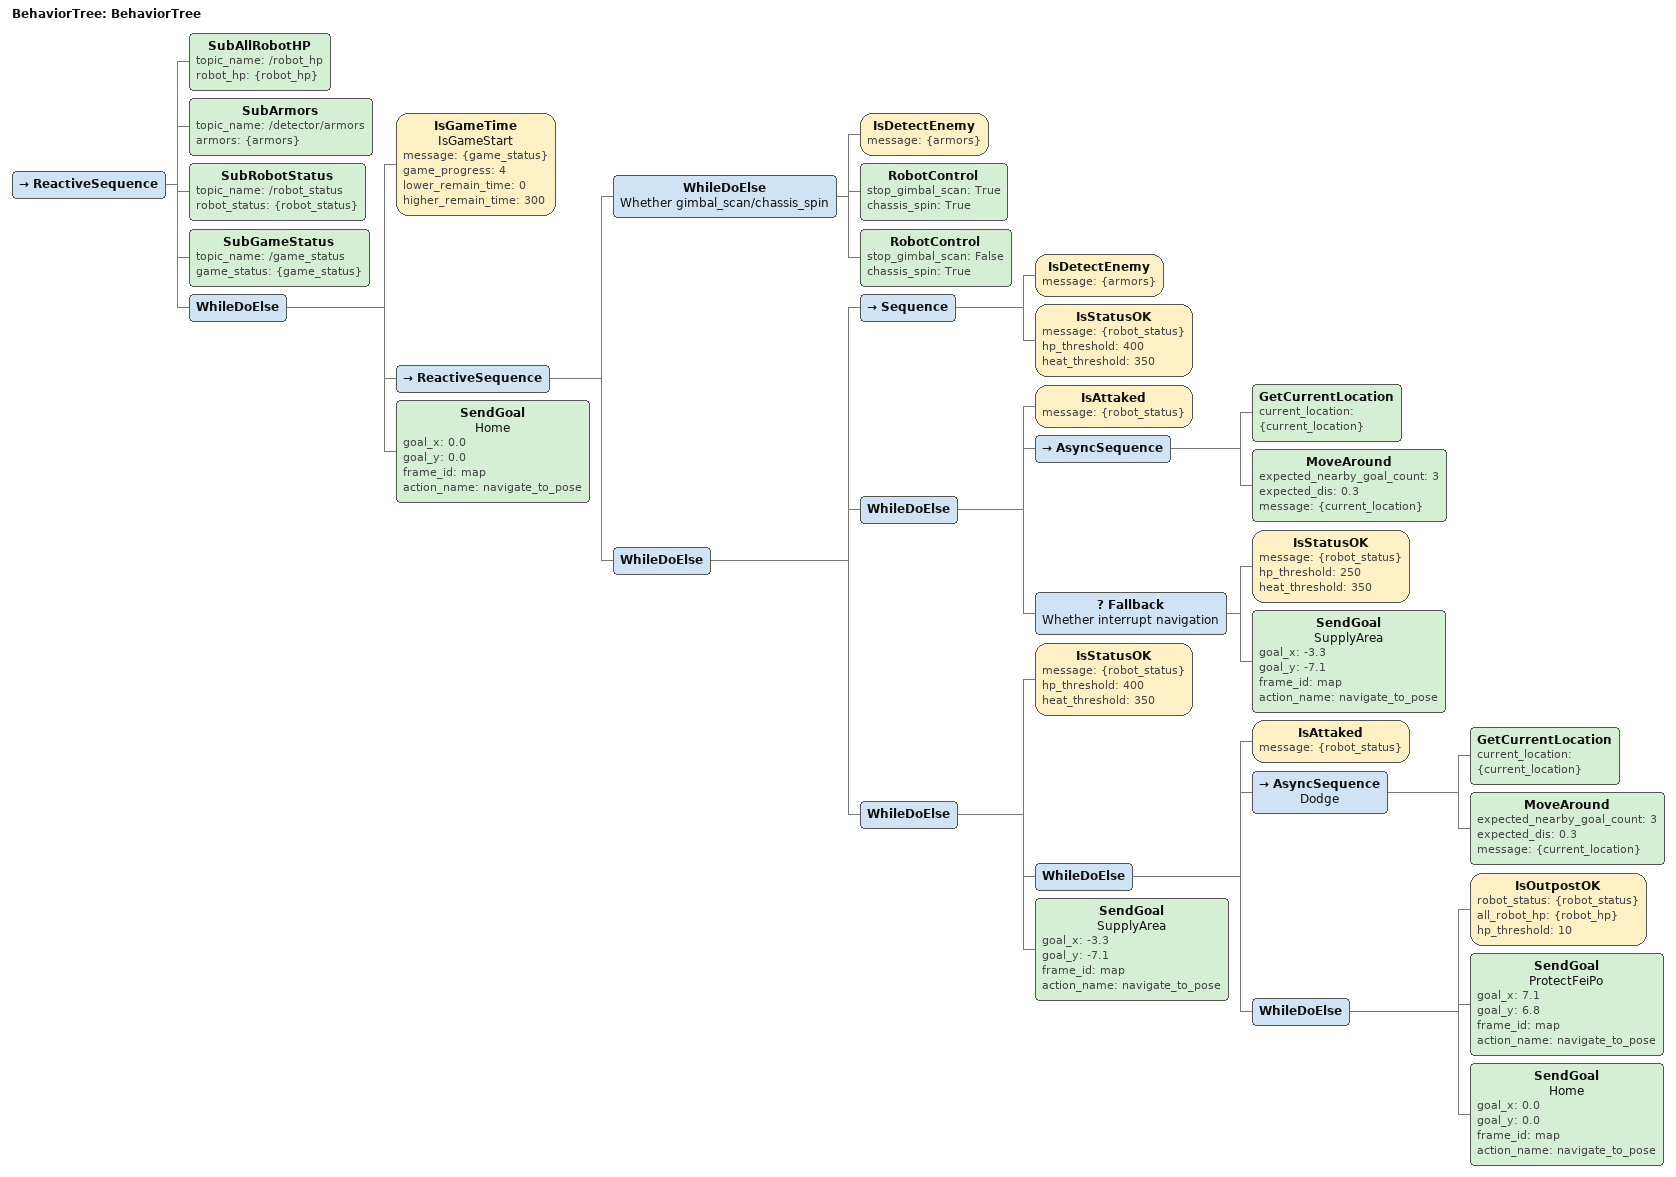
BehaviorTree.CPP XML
<?xml version="1.0" encoding="UTF-8"?>
<root BTCPP_format="4"
      main_tree_to_execute="BehaviorTree">
  <BehaviorTree ID="BehaviorTree">
    <ReactiveSequence>
      <SubAllRobotHP topic_name="/robot_hp"
                     robot_hp="{robot_hp}"/>
      <SubArmors topic_name="/detector/armors"
                 armors="{armors}"/>
      <SubRobotStatus topic_name="/robot_status"
                      robot_status="{robot_status}"/>
      <SubGameStatus topic_name="/game_status"
                     game_status="{game_status}"/>
      <WhileDoElse>
        <IsGameTime name="IsGameStart"
                    message="{game_status}"
                    game_progress="4"
                    lower_remain_time="0"
                    higher_remain_time="300"/>
        <ReactiveSequence>
          <WhileDoElse name="Whether gimbal_scan/chassis_spin">
            <IsDetectEnemy message="{armors}"/>
            <RobotControl stop_gimbal_scan="True"
                          chassis_spin="True"/>
            <RobotControl stop_gimbal_scan="False"
                          chassis_spin="True"/>
          </WhileDoElse>
          <WhileDoElse>
            <Sequence>
              <IsDetectEnemy message="{armors}"/>
              <IsStatusOK message="{robot_status}"
                          hp_threshold="400"
                          heat_threshold="350"/>
            </Sequence>
            <WhileDoElse>
              <IsAttaked message="{robot_status}"/>
              <AsyncSequence>
                <GetCurrentLocation current_location="{current_location}"/>
                <MoveAround expected_nearby_goal_count="3"
                            expected_dis="0.3"
                            message="{current_location}"/>
              </AsyncSequence>
              <Fallback name="Whether interrupt navigation">
                <IsStatusOK message="{robot_status}"
                            hp_threshold="250"
                            heat_threshold="350"/>
              <!-- Converted from goal_pose to goal_x/goal_y -->
              <SendGoal name="SupplyArea"
                    goal_x="-3.3"
                    goal_y="-7.1"
                  frame_id="map"
                    action_name="navigate_to_pose"/>
              </Fallback>
            </WhileDoElse>
            <WhileDoElse>
              <IsStatusOK message="{robot_status}"
                          hp_threshold="400"
                          heat_threshold="350"/>
              <WhileDoElse>
                <IsAttaked message="{robot_status}"/>
                <AsyncSequence name="Dodge">
                  <GetCurrentLocation current_location="{current_location}"/>
                  <MoveAround expected_nearby_goal_count="3"
                              expected_dis="0.3"
                              message="{current_location}"/>
                </AsyncSequence>
                <WhileDoElse>
                  <IsOutpostOK robot_status="{robot_status}"
                               all_robot_hp="{robot_hp}"
                               hp_threshold="10"/>
                  <!-- Converted from goal_pose to goal_x/goal_y -->
                  <SendGoal name="ProtectFeiPo"
                            goal_x="7.1"
                            goal_y="6.8"
                            frame_id="map"
                            action_name="navigate_to_pose"/>
                  <SendGoal name="Home"
                            goal_x="0.0"
                            goal_y="0.0"
                            frame_id="map"
                            action_name="navigate_to_pose"/>
                </WhileDoElse>
              </WhileDoElse>
              <!-- Converted from goal_pose to goal_x/goal_y -->
              <SendGoal name="SupplyArea"
                        goal_x="-3.3"
                        goal_y="-7.1"
                        frame_id="map"
                        action_name="navigate_to_pose"/>
            </WhileDoElse>
          </WhileDoElse>
        </ReactiveSequence>
        <!-- Converted from goal_pose to goal_x/goal_y -->
        <SendGoal name="Home"
            goal_x="0.0"
            goal_y="0.0"
          frame_id="map"
            action_name="navigate_to_pose"/>
      </WhileDoElse>
    </ReactiveSequence>
  </BehaviorTree>

</root>
